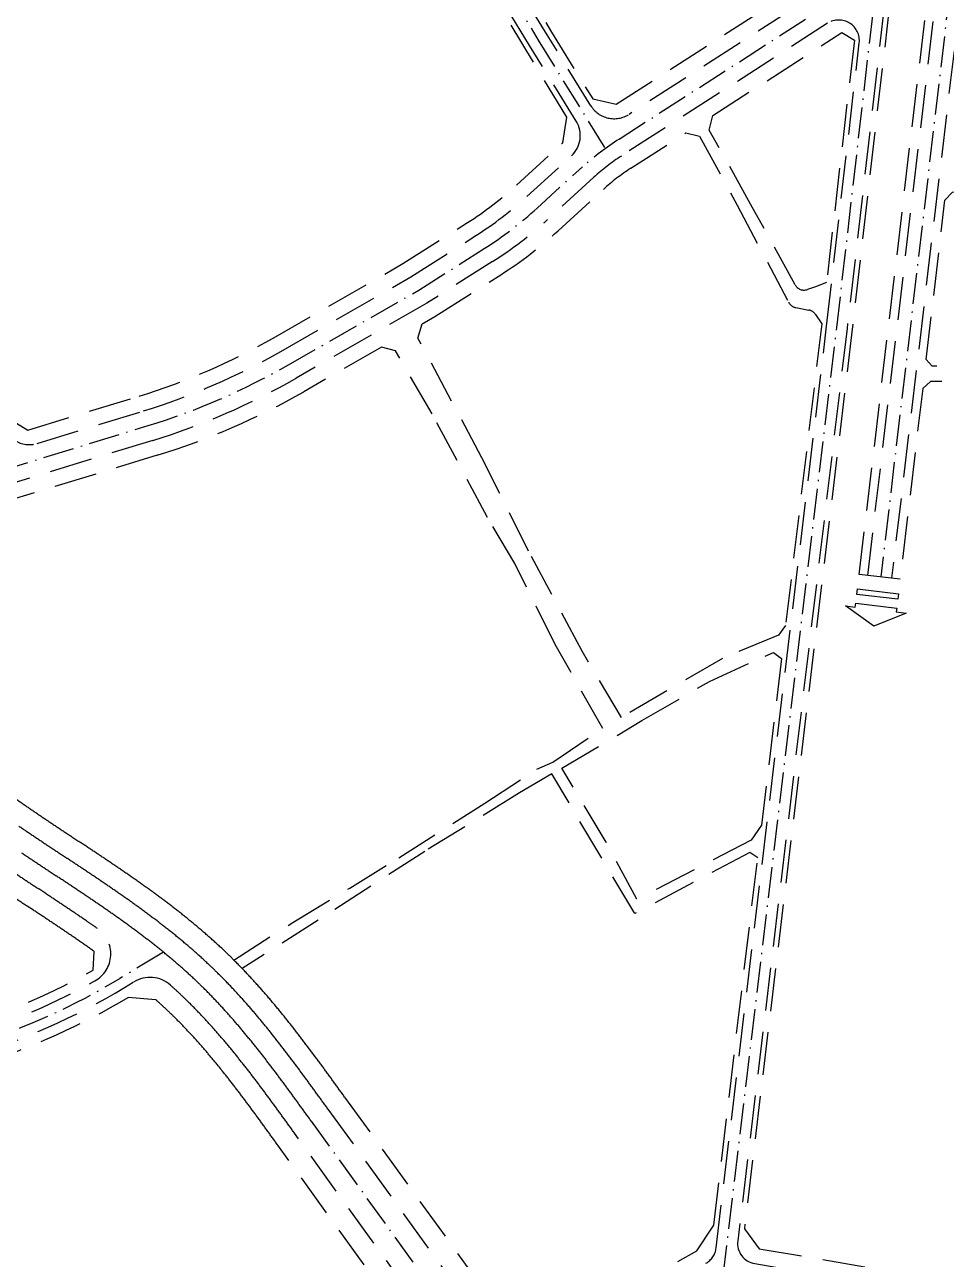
# Model space of a CAD drawing. Header units: metres. Extents: x 566107 to 571261, y 2062953 to 2068466.
# Drawn here: x 569444.1 to 569712.7, y 2065729.3 to 2066089 of the extents above; entities that cross this region are included whole.
import ezdxf

# ---------------------------------------------------------------- set-up
doc = ezdxf.new("R2010")
doc.units = ezdxf.units.M
doc.linetypes.add('ACAD_ISO10W100', pattern=[18.5, 12, -3, 0.5, -3])
doc.linetypes.add('HIDDEN', pattern=[0.375, 0.25, -0.125])
for name, color, linetype in [('LogDg phu', 7, 'CONTINUOUS'), ('TimDg', 222, 'CONTINUOUS'), ('ViaHeSphu', 32, 'CONTINUOUS')]:
    doc.layers.add(name, color=color, linetype=linetype)

msp = doc.modelspace()

# ---------------------------------------------------------------- linework, layer by layer
at = {"layer": 'LogDg phu', "linetype": 'HIDDEN', "ltscale": 50}
for points in [[(569724.052, 2066399.784), (569712.27, 2066300.672), (569690.875, 2066114.872, -0.2247832), (569684.09, 2066103.973), (569620.207, 2066062.871, -0.4198279), (569609.069, 2066065.4), (569596.328, 2066086.061), (569565.502, 2066136.973, 0.0339596), (569550.021, 2066159.013), (569514.194, 2066203.296)], [(569718.23, 2066299.975), (569683.738, 2066000.435), (569651.883, 2065734.712, 0.3995673), (569656.828, 2065728.084), (569753.782, 2065711.484)], [(569545.357, 2066155.239), (569535.519, 2066167.399, 0.4078299), (569524.405, 2066168.695), (569496.302, 2066146.957, -0.0504458), (569470.172, 2066130.663), (569418.366, 2066105.204, 0.3511368), (569414.118, 2066096.148), (569423.143, 2066058.738), (569437.566, 2065973.329, 0.4528224), (569447.798, 2065967.012), (569478.786, 2065976.506, 0.0558198), (569518.716, 2065993.805), (569556.644, 2066015.538), (569575.578, 2066027.563, 0.0435113), (569590.412, 2066038.907), (569603.399, 2066050.76, 0.3603869), (569604.815, 2066060.868), (569591.208, 2066082.932), (569560.369, 2066133.866, 0.0339596), (569545.357, 2066155.239)], [(569642.589, 2065728.179, 0.2388537), (569645.598, 2065732.69), (569677.778, 2066001.135), (569687.282, 2066083.669, 0.6329421), (569678.075, 2066089.401), (569617.972, 2066050.731, 0.0420432), (569609.988, 2066044.589), (569596.479, 2066032.259, -0.0435113), (569580.403, 2066019.966), (569561.296, 2066007.831), (569523.191, 2065985.996, -0.0558198), (569481.423, 2065967.901), (569437.85, 2065954.551), (569386.029, 2065936.893, 0.4622806), (569380.989, 2065924.141)], [(569442.456, 2065855.548, 0.0020833), (569446.551, 2065852.767, 0.00125), (569450.681, 2065850.003, 0.0002778), (569454.839, 2065847.241), (569456.617, 2065846.061, -0.0002778), (569460.787, 2065843.29, -0.00125), (569464.969, 2065840.492, -0.0020833), (569469.147, 2065837.655, -0.0029167), (569473.313, 2065834.766, -0.00375), (569477.456, 2065831.809, -0.0045834), (569481.566, 2065828.772, -0.0054167), (569485.63, 2065825.641, -0.0062501), (569489.635, 2065822.404, -0.0070835), (569493.567, 2065819.048, -0.0080557), (569497.414, 2065815.561, -0.006646), (569500.403, 2065812.687, -0.0080557), (569504.039, 2065808.979, -0.0070835), (569507.544, 2065805.182, -0.0062501), (569510.936, 2065801.306, -0.0054167), (569514.223, 2065797.368, -0.0045834), (569517.419, 2065793.381, -0.00375), (569520.535, 2065789.356, -0.0029167), (569523.585, 2065785.306, -0.0020833), (569526.583, 2065781.243, -0.00125), (569529.542, 2065777.175, -0.0002778), (569532.475, 2065773.115), (569579.439, 2065708.021, 0.3751401)], [(569428.611, 2065794.857, 0.0498846), (569464.592, 2065810.442, 0.5541046), (569465.361, 2065825.684, 0.0021547), (569462.366, 2065827.755, 0.0020833), (569458.27, 2065830.536, 0.00125), (569454.141, 2065833.299, 0.0002778), (569449.982, 2065836.062), (569448.204, 2065837.242, -0.0002778), (569444.032, 2065840.014, -0.00125), (569439.852, 2065842.811, -0.0020833)], [(569475.859, 2065810.116, -0.0618517), (569430.436, 2065789.141), (569423.368, 2065786.885, 0.0414623), (569393.225, 2065774.427), (569379.096, 2065767.164, 0.4180618), (569375.686, 2065756.298), (569390.591, 2065728.215, -0.1104115)], [(569567.823, 2065703.612), (569522.743, 2065766.094, 0.0002778), (569519.82, 2065770.14, 0.00125), (569516.897, 2065774.159, 0.0020833), (569513.958, 2065778.143, 0.0029167), (569510.992, 2065782.081, 0.00375), (569507.986, 2065785.963, 0.0045834), (569504.928, 2065789.779, 0.0054167), (569501.807, 2065793.517, 0.0062501), (569498.614, 2065797.167, 0.0070835), (569495.336, 2065800.717, 0.0080557), (569491.971, 2065804.149, 0.006646), (569489.212, 2065806.802, 0.0059184), (569486.605, 2065809.186, 0.3327779), (569475.859, 2065810.116)]]:
    msp.add_lwpolyline(points, format="xyb", dxfattribs=at)
msp.add_lwpolyline([(569717.104, 2066099.967), (569696.712, 2065927.754), (569689.761, 2065928.577), (569710.152, 2066100.79), (569736.863, 2066326.366)], dxfattribs=at)
for points in [[(569686.779, 2065924.656), (569698.696, 2065923.245), (569698.528, 2065921.618), (569686.587, 2065923.031)], [(569698.081, 2065917.945), (569700.925, 2065917.609), (569691.52, 2065913.778), (569683.296, 2065919.695), (569686.14, 2065919.358), (569686.268, 2065920.442), (569698.209, 2065919.029)]]:
    msp.add_lwpolyline(points, close=True, dxfattribs=at)
at = {"layer": 'TimDg', "linetype": 'ACAD_ISO10W100', "ltscale": 0.75}
msp.add_line((569750.962, 2066416.262), (569693.584, 2065928.124), dxfattribs=at)
for points in [[(569384.443, 2066430.88), (569406.229, 2066393.766, -0.0357588), (569424.943, 2066355.928), (569446.215, 2066303.857, 0.0541543), (569467.236, 2066265.012), (569502.555, 2066213.851, 0.0190016), (569511.862, 2066201.409), (569547.689, 2066157.126, -0.0339596), (569562.935, 2066135.42), (569593.768, 2066084.496), (569613.171, 2066053.033)], [(569504.365, 2064572.194), (569535.389, 2064900.597, -0.0242935), (569535.803, 2064903.481), (569544.905, 2064950.464), (569546.774, 2064968.135), (569548.093, 2064980.79), (569550.134, 2064993.452), (569553.928, 2065009.383), (569558.945, 2065031.009), (569563.421, 2065054.719), (569566.985, 2065080.617), (569567.594, 2065085.753), (569570.672, 2065124.305, -0.0202262), (569570.963, 2065126.714), (569587.02, 2065225.853), (569621.207, 2065504.022), (569680.758, 2066000.785), (569715.25, 2066300.323)], [(568224.63, 2065550.435), (568690.681, 2065689.412), (569163.457, 2065830.394, 0.0477913), (569189.969, 2065841.147), (569267.153, 2065881.411, 0.0466729), (569282.795, 2065891.528), (569302.762, 2065907.262, -0.084944), (569332.401, 2065923.373), (569436.465, 2065958.834), (569480.105, 2065972.204, 0.0558198), (569520.953, 2065989.9), (569558.97, 2066011.684), (569577.99, 2066023.765, 0.0435113), (569593.446, 2066035.583), (569606.642, 2066047.627, -0.03515), (569617.36, 2066055.688), (569692.659, 2066104.135)], [(569443.201, 2065847.789, 0.00125), (569447.357, 2065845.009, 0.0002778), (569451.521, 2065842.242), (569453.3, 2065841.061, -0.0002778), (569457.464, 2065838.295, -0.00125), (569461.62, 2065835.514, -0.0020833), (569465.756, 2065832.705, -0.0029167), (569469.865, 2065829.856, -0.00375), (569473.935, 2065826.951, -0.0045834), (569477.956, 2065823.98, -0.0054167), (569481.917, 2065820.928, -0.0062501), (569485.805, 2065817.785, -0.0070835), (569489.608, 2065814.54, -0.0080557), (569493.313, 2065811.182, -0.006646), (569496.187, 2065808.418, -0.0080557), (569499.687, 2065804.848, -0.0070835), (569503.079, 2065801.174, -0.0062501), (569506.372, 2065797.412, -0.0054167), (569509.576, 2065793.573, -0.0045834), (569512.702, 2065789.672, -0.00375), (569515.763, 2065785.718, -0.0029167), (569518.772, 2065781.725, -0.0020833), (569521.74, 2065777.701, -0.00125), (569524.681, 2065773.658, -0.0002778), (569527.609, 2065769.604), (569583.734, 2065691.814)], [(569484.544, 2065818.822), (569471.842, 2065811.175, -0.0582732), (569429.523, 2065791.999), (569422.456, 2065789.743, 0.0414623), (569391.853, 2065777.095), (569369.676, 2065765.695, -0.0003121), (569369.343, 2065765.524), (569217.244, 2065687.582, -0.0314349), (569182.693, 2065672.536), (568915.33, 2065575.591)]]:
    msp.add_lwpolyline(points, format="xyb", dxfattribs=at)
at = {"layer": 'ViaHeSphu', "linetype": 'HIDDEN', "ltscale": 50}
for points in [[(569748.851, 2065986.014), (569708.003, 2065985.01), (569705.768, 2065982.975), (569699.195, 2065927.46), (569687.278, 2065928.871), (569707.67, 2066101.084), (569734.38, 2066326.659)], [(569719.719, 2066299.8), (569685.227, 2066000.26), (569653.816, 2065738.232), (569658.149, 2065732.423), (569754.541, 2065715.92)], [(569566.785, 2066137.75), (569597.608, 2066086.843), (569609.624, 2066067.358), (569616.454, 2066065.807), (569684.893, 2066109.841)], [(569600.606, 2065872.372), (569623.96, 2065886.289), (569643.682, 2065897.694), (569659.872, 2065905.043), (569662.297, 2065906.144), (569664.672, 2065904.405), (569658.848, 2065855.82), (569655.826, 2065851.462), (569622.509, 2065834.213), (569613.557, 2065850.858), (569600.592, 2065872.395)], [(569601.79, 2065710.329), (569639.925, 2065731.843), (569644.875, 2065739.264), (569657.708, 2065846.31), (569655.415, 2065847.882), (569621.859, 2065830.057), (569597.67, 2065870.809), (569588.293, 2065865.225), (569560.726, 2065848.187), (569529.674, 2065828.186), (569507.492, 2065814.048)]]:
    msp.add_lwpolyline(points, dxfattribs=at)
for points in [[(569544.19, 2066154.296), (569533.498, 2066167.512), (569526.398, 2066168.34), (569497.22, 2066145.771, -0.0504458), (569470.833, 2066129.317), (569421.142, 2066104.896), (569417.827, 2066097.831), (569427.064, 2066059.541), (569441.686, 2065972.957), (569445.054, 2065970.878), (569477.468, 2065980.809, 0.0558198), (569516.479, 2065997.709), (569554.318, 2066019.391), (569573.165, 2066031.362, 0.0435113), (569587.379, 2066042.231), (569600.574, 2066054.275, -0.0010483), (569600.875, 2066054.548), (569602.078, 2066062.084), (569559.086, 2066133.089, 0.0339596), (569544.19, 2066154.296)], [(569505.063, 2065816.516), (569522.208, 2065827.504), (569538.831, 2065837.477), (569553.089, 2065846.26), (569578.156, 2065862.202), (569593.306, 2065872.101), (569597.98, 2065874.147), (569612.59, 2065883.985), (569598.693, 2065908.398), (569586.921, 2065932.087), (569578.933, 2065945.485), (569562.837, 2065975.625), (569552.191, 2065993.97), (569548.082, 2065995.073), (569525.428, 2065982.091, -0.0558198), (569482.741, 2065963.598), (569439.235, 2065950.269)], [(569441.853, 2065863.268, 0.0029167), (569445.846, 2065860.498, 0.0020833), (569449.9, 2065857.745, 0.00125), (569454.006, 2065854.998, 0.0002778), (569458.157, 2065852.24), (569459.935, 2065851.06, -0.0002778), (569464.111, 2065848.286, -0.00125), (569468.319, 2065845.47, -0.0020833), (569472.538, 2065842.605, -0.0029167), (569476.761, 2065839.676, -0.00375), (569480.978, 2065836.667, -0.0045834), (569485.176, 2065833.565, -0.0054167), (569489.343, 2065830.355, -0.0062501), (569493.465, 2065827.023, -0.0070835), (569497.526, 2065823.557, -0.0080557), (569501.515, 2065819.941, -0.006646), (569504.619, 2065816.956, -0.0080557), (569508.39, 2065813.11, -0.0070835), (569512.01, 2065809.189, -0.0062501), (569515.5, 2065805.201, -0.0054167), (569518.871, 2065801.163, -0.0045834), (569522.135, 2065797.09, -0.00375), (569525.306, 2065792.994, -0.0029167), (569528.399, 2065788.888, -0.0020833), (569531.426, 2065784.784, -0.00125), (569534.403, 2065780.692, -0.0002778), (569537.34, 2065776.626), (569585.693, 2065709.607)], [(569427.699, 2065797.715, 0.0513164), (569464.099, 2065813.604), (569464.367, 2065819.047, 0.0013326), (569462.968, 2065820.035, 0.0029167), (569458.975, 2065822.805, 0.0020833), (569454.921, 2065825.558, 0.00125), (569450.818, 2065828.303, 0.0002778), (569446.665, 2065831.063), (569444.886, 2065832.243, -0.0002778), (569440.708, 2065835.019, -0.00125)], [(569564.988, 2065697.287), (569517.877, 2065762.583, 0.0002778), (569514.959, 2065766.623, 0.00125), (569512.053, 2065770.618, 0.0020833), (569509.145, 2065774.561, 0.0029167), (569506.221, 2065778.443, 0.00375), (569503.27, 2065782.254, 0.0045834), (569500.281, 2065785.984, 0.0054167), (569497.243, 2065789.623, 0.0062501), (569494.148, 2065793.16, 0.0070835), (569490.985, 2065796.586, 0.0080557), (569487.755, 2065799.88, 0.006646), (569485.111, 2065802.422, 0.0066218), (569482.306, 2065804.979), (569474.254, 2065805.626, -0.0573038), (569431.348, 2065786.284), (569424.28, 2065784.027, 0.0414623), (569394.596, 2065771.758), (569378.629, 2065763.551), (569377.368, 2065759.53), (569393.241, 2065729.621, -0.1104115), (569399.018, 2065708.584)]]:
    msp.add_lwpolyline(points, format="xyb", dxfattribs=at)
for points in [[(569655.642, 2066036.753), (569643.589, 2066058.301), (569644.647, 2066062.543), (569682.231, 2066086.724), (569685.864, 2066084.462), (569677.733, 2066013.855), (569674.502, 2066012.623), (569672.162, 2066011.838, -0.3626683), (569668.579, 2066013.236)], [(569665.818, 2065913.967), (569663.734, 2065911.211), (569647.428, 2065904.408), (569617.977, 2065887.208), (569606.535, 2065906.522), (569590.929, 2065935.631), (569577.356, 2065962.824), (569558.709, 2065997.706), (569559.897, 2066001.843), (569563.623, 2066003.977), (569582.816, 2066016.168, 0.0435113), (569599.513, 2066028.936), (569612.742, 2066041.01, -0.0420432), (569620.726, 2066047.152), (569636.799, 2066057.493), (569640.759, 2066056.483), (569651.724, 2066036.384), (569666.729, 2066008.12, 0.2283881), (569668.828, 2066006.578), (569672.58, 2066005.877, -0.2020825), (569674.525, 2066004.594), (569676.354, 2066001.854)]]:
    msp.add_lwpolyline(points, format="xyb", close=True, dxfattribs=at)
msp.add_lwpolyline([(569706.773, 2065991.462), (569712.265, 2066037.841), (569714.471, 2066040.166), (569737.814, 2066044.188), (569776.866, 2066068.14), (569779.805, 2066067.612), (569810.219, 2066028.84), (569809.83, 2066026.098), (569773.173, 2065999.708), (569747.411, 2065990.48), (569708.538, 2065989.525)], close=True, dxfattribs=at)

doc.saveas('drawing.dxf')
